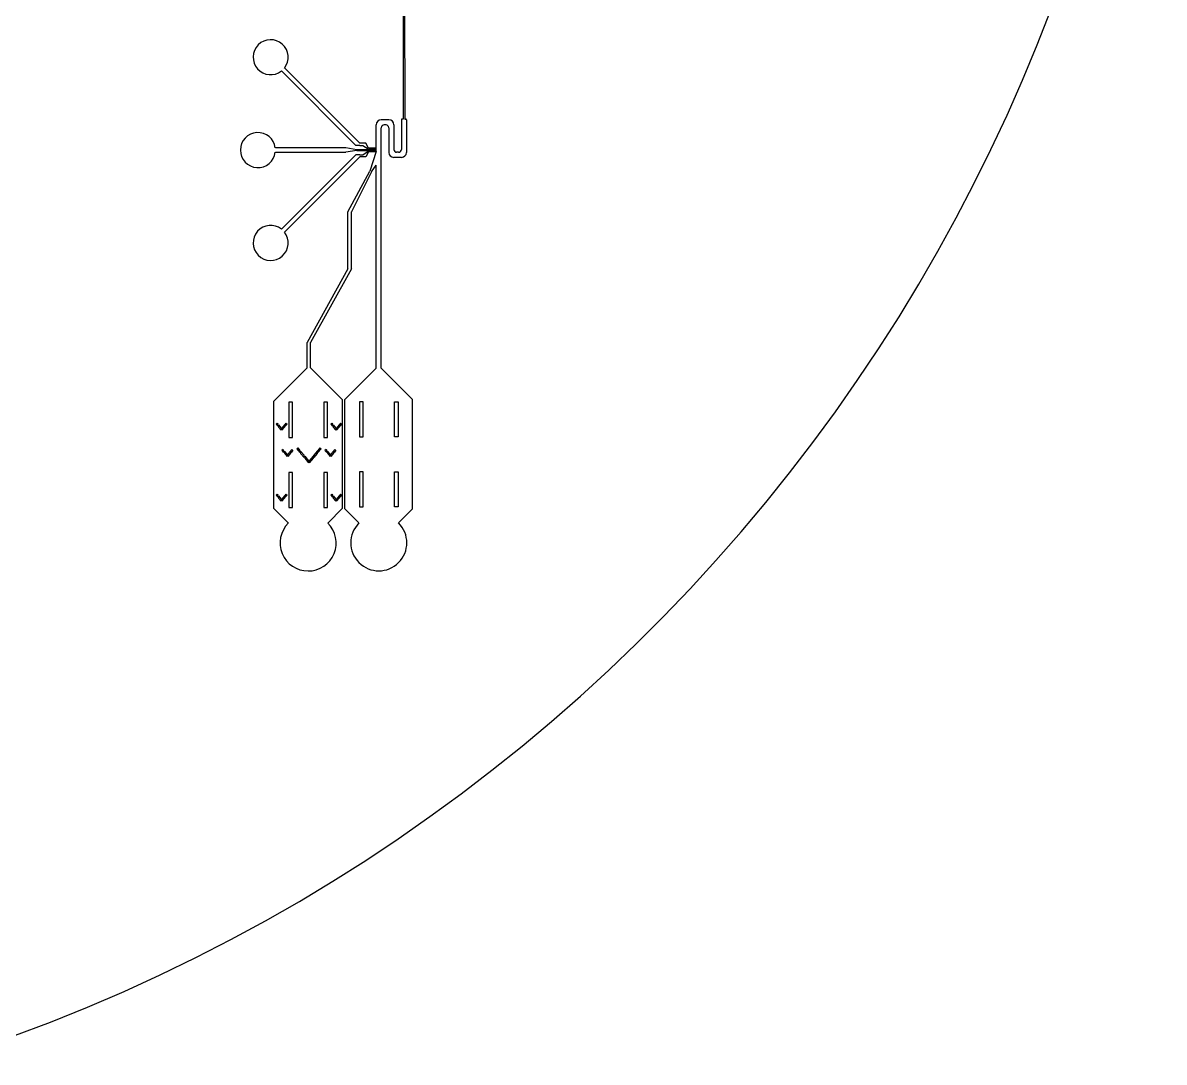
# Model space of a CAD drawing. Extents: x 1225654 to 1325654, y 924838 to 1022543.
# Drawn here: x 1293093 to 1325654, y 924838 to 954480 of the extents above; entities that cross this region are included whole.
import ezdxf

# ---------------------------------------------------------------- set-up
doc = ezdxf.new("R2010")
doc.units = 13

msp = doc.modelspace()

# ---------------------------------------------------------------- linework, layer by layer
for p, q in [((1303944, 957299), (1303947, 951734)), ((1303984, 955839), (1303987, 951734)), ((1302595, 950984), (1300472, 953107)), ((1302703, 951045), (1300557, 953192)), ((1303176, 950815), (1303176, 951574)), ((1303538, 951714), (1303316, 951714)), ((1303320, 944627), (1303320, 951490)), ((1303454, 951570), (1303400, 951570)), ((1303534, 951490), (1303534, 950783)), ((1303678, 951574), (1303678, 950867)), ((1303893, 951714), (1303893, 950867)), ((1303947, 951734), (1303913, 951734)), ((1303987, 951734), (1304017, 951734)), ((1304037, 951714), (1304037, 950783)), ((1302305, 950912), (1300297, 950912)), ((1300297, 950792), (1302305, 950792)), ((1302621, 950862), (1302305, 950912)), ((1302621, 950842), (1302305, 950792)), ((1302703, 950984), (1302595, 950984)), ((1303168, 950862), (1302621, 950862)), ((1302621, 950842), (1303168, 950842)), ((1302877, 951045), (1302703, 951045)), ((1302703, 950984), (1302795, 950984)), ((1302795, 950984), (1302948, 950882)), ((1302795, 950720), (1302948, 950822)), ((1302959, 950902), (1302877, 951045)), ((1302959, 950802), (1302877, 950659)), ((1302948, 950882), (1303148, 950882)), ((1302948, 950822), (1303148, 950822)), ((1303148, 950902), (1302959, 950902)), ((1303148, 950802), (1302959, 950802)), ((1303175, 950809), (1302995, 950250)), ((1303148, 950902), (1303148, 950882)), ((1303148, 950822), (1303148, 950802)), ((1303168, 950862), (1303168, 950842)), ((1303813, 950787), (1303758, 950787)), ((1302595, 950720), (1300472, 948597)), ((1302703, 950659), (1300557, 948512)), ((1302703, 950720), (1302595, 950720)), ((1302703, 950720), (1302795, 950720)), ((1302877, 950659), (1302703, 950659)), ((1303897, 950643), (1303674, 950643)), ((1302368, 949094), (1302995, 950250)), ((1303036, 950226), (1302468, 949094)), ((1303036, 950226), (1303175, 950418)), ((1303175, 944627), (1303175, 950418)), ((1302368, 947460), (1302368, 949094)), ((1302468, 947460), (1302468, 949094)), ((1302368, 947460), (1301209, 945364)), ((1302468, 947460), (1301299, 945364)), ((1301209, 944643), (1301209, 945364)), ((1301299, 944643), (1301299, 945364)), ((1301209, 944643), (1300249, 943683)), ((1301299, 944643), (1302216, 943725)), ((1303175, 944627), (1302281, 943733)), ((1303320, 944627), (1304214, 943733)), ((1300249, 943683), (1300249, 940634)), ((1300783, 943658), (1300683, 943658)), ((1300683, 943658), (1300683, 942658)), ((1300783, 942658), (1300783, 943658)), ((1301783, 943658), (1301683, 943658)), ((1301683, 943658), (1301683, 942658)), ((1301783, 942658), (1301783, 943658)), ((1302216, 940634), (1302216, 943725)), ((1302281, 940618), (1302281, 943733)), ((1302799, 943675), (1302699, 943675)), ((1302699, 943675), (1302699, 942675)), ((1302799, 942675), (1302799, 943675)), ((1303697, 943675), (1303797, 943675)), ((1303697, 942675), (1303697, 943675)), ((1303797, 943675), (1303797, 942675)), ((1304214, 940618), (1304214, 943733)), ((1300351, 943058), (1300320, 943032)), ((1300320, 943032), (1300369, 942974)), ((1300351, 943058), (1300369, 943036)), ((1300369, 942974), (1300369, 943036)), ((1300389, 943012), (1300465, 942921)), ((1300389, 943012), (1300389, 942950)), ((1300561, 943012), (1300485, 942921)), ((1300561, 943012), (1300561, 942950)), ((1300600, 943058), (1300581, 943036)), ((1300581, 942974), (1300581, 943036)), ((1300630, 943032), (1300581, 942974)), ((1300600, 943058), (1300630, 943032)), ((1301908, 943058), (1301878, 943032)), ((1301878, 943032), (1301927, 942974)), ((1301908, 943058), (1301927, 943036)), ((1301927, 942974), (1301927, 943036)), ((1301947, 943012), (1302023, 942921)), ((1301947, 943012), (1301947, 942950)), ((1302119, 943012), (1302043, 942921)), ((1302119, 943012), (1302119, 942950)), ((1302157, 943058), (1302139, 943036)), ((1302139, 942974), (1302139, 943036)), ((1302188, 943032), (1302139, 942974)), ((1302157, 943058), (1302188, 943032)), ((1300389, 942950), (1300465, 942859)), ((1300465, 942921), (1300465, 942859)), ((1300561, 942950), (1300485, 942859)), ((1300485, 942921), (1300485, 942859)), ((1300683, 942658), (1300783, 942658)), ((1301683, 942658), (1301783, 942658)), ((1301947, 942950), (1302023, 942859)), ((1302023, 942921), (1302023, 942859)), ((1302119, 942950), (1302043, 942859)), ((1302043, 942921), (1302043, 942859)), ((1302699, 942675), (1302799, 942675)), ((1303797, 942675), (1303697, 942675)), ((1300938, 942358), (1300907, 942333)), ((1300907, 942333), (1300998, 942224)), ((1300938, 942358), (1300998, 942286)), ((1301570, 942358), (1301510, 942286)), ((1301601, 942333), (1301510, 942224)), ((1301570, 942358), (1301601, 942333)), ((1300516, 942312), (1300485, 942287)), ((1300485, 942287), (1300534, 942228)), ((1300516, 942312), (1300534, 942291)), ((1300534, 942228), (1300534, 942291)), ((1300554, 942267), (1300630, 942176)), ((1300554, 942267), (1300554, 942205)), ((1300554, 942205), (1300630, 942114)), ((1300630, 942176), (1300630, 942114)), ((1300726, 942267), (1300650, 942176)), ((1300726, 942205), (1300650, 942114)), ((1300650, 942176), (1300650, 942114)), ((1300726, 942267), (1300726, 942205)), ((1300764, 942312), (1300746, 942291)), ((1300746, 942228), (1300746, 942291)), ((1300795, 942287), (1300746, 942228)), ((1300764, 942312), (1300795, 942287)), ((1300998, 942224), (1300998, 942286)), ((1301018, 942262), (1301115, 942147)), ((1301018, 942262), (1301018, 942200)), ((1301018, 942200), (1301115, 942085)), ((1301115, 942085), (1301115, 942147)), ((1301135, 942124), (1301244, 941993)), ((1301135, 942124), (1301135, 942061)), ((1301135, 942061), (1301244, 941931)), ((1301244, 941931), (1301244, 941993)), ((1301373, 942124), (1301264, 941993)), ((1301373, 942061), (1301264, 941931)), ((1301264, 941931), (1301264, 941993)), ((1301373, 942124), (1301373, 942061)), ((1301490, 942262), (1301393, 942147)), ((1301490, 942200), (1301393, 942085)), ((1301393, 942085), (1301393, 942147)), ((1301490, 942262), (1301490, 942200)), ((1301510, 942224), (1301510, 942286)), ((1301744, 942312), (1301713, 942287)), ((1301713, 942287), (1301762, 942228)), ((1301744, 942312), (1301762, 942291)), ((1301762, 942228), (1301762, 942291)), ((1301782, 942267), (1301858, 942176)), ((1301782, 942267), (1301782, 942205)), ((1301782, 942205), (1301858, 942114)), ((1301858, 942176), (1301858, 942114)), ((1301954, 942267), (1301878, 942176)), ((1301954, 942205), (1301878, 942114)), ((1301878, 942176), (1301878, 942114)), ((1301954, 942267), (1301954, 942205)), ((1301992, 942312), (1301974, 942291)), ((1301974, 942228), (1301974, 942291)), ((1302023, 942287), (1301974, 942228)), ((1301992, 942312), (1302023, 942287)), ((1302799, 941675), (1302699, 941675)), ((1302699, 941675), (1302699, 940675)), ((1302799, 940675), (1302799, 941675)), ((1303697, 941675), (1303797, 941675)), ((1303697, 940675), (1303697, 941675)), ((1303797, 941675), (1303797, 940675)), ((1300783, 941658), (1300683, 941658)), ((1300683, 941658), (1300683, 940658)), ((1300783, 940658), (1300783, 941658)), ((1301783, 941658), (1301683, 941658)), ((1301683, 941658), (1301683, 940658)), ((1301783, 940658), (1301783, 941658)), ((1300351, 941035), (1300320, 941009)), ((1300351, 941035), (1300369, 941013)), ((1300600, 941035), (1300581, 941013)), ((1300600, 941035), (1300630, 941009)), ((1301908, 941035), (1301878, 941009)), ((1301908, 941035), (1301927, 941013)), ((1302157, 941035), (1302139, 941013)), ((1302157, 941035), (1302188, 941009)), ((1300320, 941009), (1300369, 940951)), ((1300369, 940951), (1300369, 941013)), ((1300389, 940989), (1300465, 940898)), ((1300389, 940989), (1300389, 940927)), ((1300389, 940927), (1300465, 940836)), ((1300465, 940898), (1300465, 940836)), ((1300561, 940989), (1300485, 940898)), ((1300561, 940927), (1300485, 940836)), ((1300485, 940898), (1300485, 940836)), ((1300561, 940989), (1300561, 940927)), ((1300581, 940951), (1300581, 941013)), ((1300630, 941009), (1300581, 940951)), ((1301878, 941009), (1301927, 940951)), ((1301927, 940951), (1301927, 941013)), ((1301947, 940989), (1302023, 940898)), ((1301947, 940989), (1301947, 940927)), ((1301947, 940927), (1302023, 940836)), ((1302023, 940898), (1302023, 940836)), ((1302119, 940989), (1302043, 940898)), ((1302119, 940927), (1302043, 940836)), ((1302043, 940898), (1302043, 940836)), ((1302119, 940989), (1302119, 940927)), ((1302139, 940951), (1302139, 941013)), ((1302188, 941009), (1302139, 940951)), ((1300668, 940214), (1300249, 940634)), ((1300683, 940658), (1300783, 940658)), ((1301683, 940658), (1301783, 940658)), ((1301797, 940214), (1302216, 940634)), ((1302682, 940217), (1302281, 940618)), ((1302699, 940675), (1302799, 940675)), ((1303797, 940675), (1303697, 940675)), ((1303814, 940217), (1304214, 940618))]:
    msp.add_line(p, q)
msp.add_lwpolyline([(1260678, 924838), (1290630, 924838, 6.524121)], format="xyb", close=True)
msp.add_lwpolyline([(1260678, 924838), (1290630, 924838, 6.524121)], format="xyb", close=True)
for centre, radius, start, end in [((1300164, 953500), 500, 321.8985, 308.088), ((1303316, 951574), 140, 90, 180), ((1303400, 951490), 80, 90, 180), ((1303454, 951490), 80, 0, 90), ((1303538, 951574), 140, 0, 90), ((1303913, 951714), 20, 90, 180), ((1304017, 951714), 20, 0, 90), ((1299800, 950852), 500, 6.8921, 353.1079), ((1303156, 950815), 20, 342.1786, 0), ((1303674, 950783), 140, 180, 270), ((1303758, 950867), 80, 180, 270), ((1303813, 950867), 80, 270, 0), ((1303897, 950783), 140, 270, 0), ((1300164, 948204), 500, 51.912, 38.1015), ((1301232, 939647), 800, 134.8865, 45.0751), ((1303248, 939651), 800, 135, 45)]:
    msp.add_arc(centre, radius, start, end)

doc.saveas('drawing.dxf')
